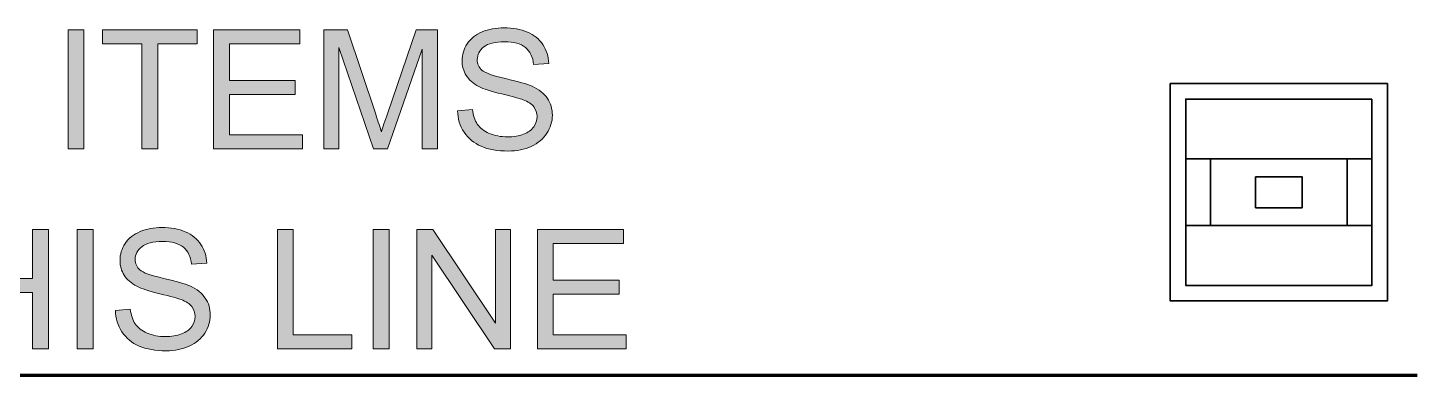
# Model space of a CAD drawing. Header units: millimetres. Extents: x 4 to 202, y 10 to 290.
# Drawn here: x 112.3 to 201.8, y 136.7 to 159.1 of the extents above; entities that cross this region are included whole.
import ezdxf

# ---------------------------------------------------------------- set-up
doc = ezdxf.new("R2010")
doc.units = ezdxf.units.MM
doc.header["$MEASUREMENT"] = 0
doc.layers.add('Layer 1', color=7, linetype='Continuous', lineweight=0)

# ---------------------------------------------------------------- blocks, each defined once
blk = doc.blocks.new('Block_74')
at = {"layer": 'Layer 1', "true_color": 0x1d1d1b, "transparency": 33554687}
h = blk.add_hatch(color=250, dxfattribs=at)
h.dxf.hatch_style = 2
edge = h.paths.add_edge_path()
edge.add_spline(control_points=[(114.86, 151.308), (114.86, 151.308), (114.86, 158.986), (114.86, 158.986), (114.86, 158.986), (115.876, 158.986), (115.876, 158.986), (115.876, 158.986), (115.876, 151.308), (115.876, 151.308), (115.876, 151.308), (114.86, 151.308), (114.86, 151.308)], knot_values=[0, 0, 0, 0, 1, 1, 1, 2, 2, 2, 3, 3, 3, 4, 4, 4, 4], degree=3, periodic=0)
h = blk.add_hatch(color=250, dxfattribs=at)
h.dxf.hatch_style = 2
edge = h.paths.add_edge_path()
edge.add_spline(control_points=[(119.621, 151.308), (119.621, 151.308), (119.621, 158.08), (119.621, 158.08), (119.621, 158.08), (117.091, 158.08), (117.091, 158.08), (117.091, 158.08), (117.091, 158.986), (117.091, 158.986), (117.091, 158.986), (123.177, 158.986), (123.177, 158.986), (123.177, 158.986), (123.177, 158.08), (123.177, 158.08), (123.177, 158.08), (120.637, 158.08), (120.637, 158.08), (120.637, 158.08), (120.637, 151.308), (120.637, 151.308), (120.637, 151.308), (119.621, 151.308), (119.621, 151.308)], knot_values=[0, 0, 0, 0, 1, 1, 1, 2, 2, 2, 3, 3, 3, 4, 4, 4, 5, 5, 5, 6, 6, 6, 7, 7, 7, 8, 8, 8, 8], degree=3, periodic=0)
h = blk.add_hatch(color=250, dxfattribs=at)
h.dxf.hatch_style = 2
edge = h.paths.add_edge_path()
edge.add_spline(control_points=[(124.24, 151.308), (124.24, 151.308), (124.24, 158.986), (124.24, 158.986), (124.24, 158.986), (129.792, 158.986), (129.792, 158.986), (129.792, 158.986), (129.792, 158.08), (129.792, 158.08), (129.792, 158.08), (125.256, 158.08), (125.256, 158.08), (125.256, 158.08), (125.256, 155.728), (125.256, 155.728), (125.256, 155.728), (129.504, 155.728), (129.504, 155.728), (129.504, 155.728), (129.504, 154.827), (129.504, 154.827), (129.504, 154.827), (125.256, 154.827), (125.256, 154.827), (125.256, 154.827), (125.256, 152.214), (125.256, 152.214), (125.256, 152.214), (129.97, 152.214), (129.97, 152.214), (129.97, 152.214), (129.97, 151.308), (129.97, 151.308), (129.97, 151.308), (124.24, 151.308), (124.24, 151.308)], knot_values=[0, 0, 0, 0, 1, 1, 1, 2, 2, 2, 3, 3, 3, 4, 4, 4, 5, 5, 5, 6, 6, 6, 7, 7, 7, 8, 8, 8, 9, 9, 9, 10, 10, 10, 11, 11, 11, 12, 12, 12, 12], degree=3, periodic=0)
h = blk.add_hatch(color=250, dxfattribs=at)
h.dxf.hatch_style = 2
edge = h.paths.add_edge_path()
edge.add_spline(control_points=[(131.343, 151.308), (131.343, 151.308), (131.343, 158.986), (131.343, 158.986), (131.343, 158.986), (132.872, 158.986), (132.872, 158.986), (132.872, 158.986), (134.689, 153.549), (134.689, 153.549), (134.857, 153.043), (134.979, 152.664), (135.056, 152.413), (135.143, 152.692), (135.28, 153.102), (135.465, 153.644), (135.465, 153.644), (137.303, 158.986), (137.303, 158.986), (137.303, 158.986), (138.67, 158.986), (138.67, 158.986), (138.67, 158.986), (138.67, 151.308), (138.67, 151.308), (138.67, 151.308), (137.69, 151.308), (137.69, 151.308), (137.69, 151.308), (137.69, 157.734), (137.69, 157.734), (137.69, 157.734), (135.459, 151.308), (135.459, 151.308), (135.459, 151.308), (134.543, 151.308), (134.543, 151.308), (134.543, 151.308), (132.322, 157.844), (132.322, 157.844), (132.322, 157.844), (132.322, 151.308), (132.322, 151.308), (132.322, 151.308), (131.343, 151.308), (131.343, 151.308)], knot_values=[0, 0, 0, 0, 1, 1, 1, 2, 2, 2, 3, 3, 3, 4, 4, 4, 5, 5, 5, 6, 6, 6, 7, 7, 7, 8, 8, 8, 9, 9, 9, 10, 10, 10, 11, 11, 11, 12, 12, 12, 13, 13, 13, 14, 14, 14, 15, 15, 15, 15], degree=3, periodic=0)
h = blk.add_hatch(color=250, dxfattribs=at)
h.dxf.hatch_style = 2
edge = h.paths.add_edge_path()
edge.add_spline(control_points=[(139.964, 153.774), (139.964, 153.774), (140.922, 153.858), (140.922, 153.858), (140.967, 153.474), (141.073, 153.159), (141.239, 152.913), (141.405, 152.667), (141.662, 152.468), (142.011, 152.316), (142.361, 152.164), (142.753, 152.088), (143.19, 152.088), (143.577, 152.088), (143.92, 152.146), (144.217, 152.261), (144.513, 152.376), (144.734, 152.534), (144.879, 152.735), (145.024, 152.936), (145.096, 153.155), (145.096, 153.392), (145.096, 153.633), (145.026, 153.843), (144.887, 154.023), (144.747, 154.203), (144.517, 154.354), (144.196, 154.476), (143.989, 154.557), (143.534, 154.682), (142.828, 154.851), (142.123, 155.02), (141.629, 155.18), (141.346, 155.33), (140.98, 155.522), (140.706, 155.76), (140.526, 156.045), (140.347, 156.33), (140.257, 156.648), (140.257, 157.001), (140.257, 157.388), (140.367, 157.751), (140.587, 158.088), (140.807, 158.425), (141.128, 158.68), (141.55, 158.855), (141.973, 159.03), (142.443, 159.117), (142.959, 159.117), (143.529, 159.117), (144.03, 159.025), (144.465, 158.842), (144.9, 158.659), (145.234, 158.389), (145.468, 158.033), (145.702, 157.677), (145.828, 157.273), (145.845, 156.823), (145.845, 156.823), (144.871, 156.749), (144.871, 156.749), (144.819, 157.235), (144.642, 157.601), (144.34, 157.849), (144.037, 158.097), (143.591, 158.221), (143.001, 158.221), (142.387, 158.221), (141.939, 158.109), (141.658, 157.883), (141.377, 157.658), (141.236, 157.387), (141.236, 157.069), (141.236, 156.793), (141.336, 156.566), (141.535, 156.388), (141.73, 156.21), (142.241, 156.028), (143.067, 155.841), (143.893, 155.654), (144.459, 155.491), (144.766, 155.351), (145.213, 155.145), (145.543, 154.884), (145.756, 154.568), (145.969, 154.252), (146.076, 153.888), (146.076, 153.476), (146.076, 153.067), (145.959, 152.682), (145.725, 152.321), (145.491, 151.96), (145.155, 151.679), (144.717, 151.478), (144.279, 151.277), (143.785, 151.177), (143.237, 151.177), (142.542, 151.177), (141.96, 151.278), (141.49, 151.48), (141.021, 151.683), (140.652, 151.988), (140.385, 152.394), (140.118, 152.801), (139.977, 153.261), (139.964, 153.774)], knot_values=[0, 0, 0, 0, 1, 1, 1, 2, 2, 2, 3, 3, 3, 4, 4, 4, 5, 5, 5, 6, 6, 6, 7, 7, 7, 8, 8, 8, 9, 9, 9, 10, 10, 10, 11, 11, 11, 12, 12, 12, 13, 13, 13, 14, 14, 14, 15, 15, 15, 16, 16, 16, 17, 17, 17, 18, 18, 18, 19, 19, 19, 20, 20, 20, 21, 21, 21, 22, 22, 22, 23, 23, 23, 24, 24, 24, 25, 25, 25, 26, 26, 26, 27, 27, 27, 28, 28, 28, 29, 29, 29, 30, 30, 30, 31, 31, 31, 32, 32, 32, 33, 33, 33, 34, 34, 34, 35, 35, 35, 35], degree=3, periodic=0)
h = blk.add_hatch(color=250, dxfattribs=at)
h.dxf.hatch_style = 2
edge = h.paths.add_edge_path()
edge.add_spline(control_points=[(107.567, 138.436), (107.567, 138.436), (107.567, 146.114), (107.567, 146.114), (107.567, 146.114), (108.583, 146.114), (108.583, 146.114), (108.583, 146.114), (108.583, 142.961), (108.583, 142.961), (108.583, 142.961), (112.573, 142.961), (112.573, 142.961), (112.573, 142.961), (112.573, 146.114), (112.573, 146.114), (112.573, 146.114), (113.59, 146.114), (113.59, 146.114), (113.59, 146.114), (113.59, 138.436), (113.59, 138.436), (113.59, 138.436), (112.573, 138.436), (112.573, 138.436), (112.573, 138.436), (112.573, 142.055), (112.573, 142.055), (112.573, 142.055), (108.583, 142.055), (108.583, 142.055), (108.583, 142.055), (108.583, 138.436), (108.583, 138.436), (108.583, 138.436), (107.567, 138.436), (107.567, 138.436)], knot_values=[0, 0, 0, 0, 1, 1, 1, 2, 2, 2, 3, 3, 3, 4, 4, 4, 5, 5, 5, 6, 6, 6, 7, 7, 7, 8, 8, 8, 9, 9, 9, 10, 10, 10, 11, 11, 11, 12, 12, 12, 12], degree=3, periodic=0)
h = blk.add_hatch(color=250, dxfattribs=at)
h.dxf.hatch_style = 2
edge = h.paths.add_edge_path()
edge.add_spline(control_points=[(115.454, 138.436), (115.454, 138.436), (115.454, 146.114), (115.454, 146.114), (115.454, 146.114), (116.47, 146.114), (116.47, 146.114), (116.47, 146.114), (116.47, 138.436), (116.47, 138.436), (116.47, 138.436), (115.454, 138.436), (115.454, 138.436)], knot_values=[0, 0, 0, 0, 1, 1, 1, 2, 2, 2, 3, 3, 3, 4, 4, 4, 4], degree=3, periodic=0)
h = blk.add_hatch(color=250, dxfattribs=at)
h.dxf.hatch_style = 2
edge = h.paths.add_edge_path()
edge.add_spline(control_points=[(117.916, 140.902), (117.916, 140.902), (118.874, 140.986), (118.874, 140.986), (118.92, 140.602), (119.025, 140.287), (119.191, 140.041), (119.357, 139.795), (119.614, 139.596), (119.963, 139.444), (120.313, 139.292), (120.705, 139.216), (121.142, 139.216), (121.53, 139.216), (121.872, 139.273), (122.169, 139.389), (122.465, 139.504), (122.686, 139.662), (122.831, 139.863), (122.976, 140.063), (123.049, 140.283), (123.049, 140.52), (123.049, 140.761), (122.979, 140.971), (122.839, 141.151), (122.699, 141.331), (122.469, 141.482), (122.148, 141.604), (121.942, 141.685), (121.486, 141.809), (120.781, 141.979), (120.075, 142.148), (119.581, 142.308), (119.298, 142.458), (118.932, 142.65), (118.659, 142.888), (118.479, 143.173), (118.299, 143.458), (118.209, 143.776), (118.209, 144.129), (118.209, 144.517), (118.319, 144.879), (118.539, 145.216), (118.759, 145.553), (119.08, 145.808), (119.503, 145.983), (119.925, 146.157), (120.395, 146.245), (120.911, 146.245), (121.481, 146.245), (121.983, 146.153), (122.418, 145.97), (122.852, 145.787), (123.187, 145.517), (123.42, 145.161), (123.654, 144.805), (123.78, 144.401), (123.798, 143.951), (123.798, 143.951), (122.824, 143.878), (122.824, 143.878), (122.771, 144.363), (122.594, 144.729), (122.292, 144.978), (121.99, 145.225), (121.543, 145.349), (120.954, 145.349), (120.339, 145.349), (119.891, 145.237), (119.61, 145.011), (119.329, 144.786), (119.189, 144.515), (119.189, 144.197), (119.189, 143.921), (119.288, 143.694), (119.487, 143.516), (119.682, 143.338), (120.193, 143.155), (121.019, 142.969), (121.845, 142.782), (122.411, 142.619), (122.719, 142.479), (123.165, 142.273), (123.495, 142.012), (123.708, 141.696), (123.922, 141.38), (124.028, 141.016), (124.028, 140.604), (124.028, 140.195), (123.911, 139.811), (123.677, 139.449), (123.443, 139.088), (123.107, 138.807), (122.669, 138.606), (122.231, 138.405), (121.738, 138.305), (121.189, 138.305), (120.495, 138.305), (119.912, 138.406), (119.442, 138.608), (118.973, 138.811), (118.605, 139.116), (118.337, 139.522), (118.07, 139.929), (117.93, 140.389), (117.916, 140.902)], knot_values=[0, 0, 0, 0, 1, 1, 1, 2, 2, 2, 3, 3, 3, 4, 4, 4, 5, 5, 5, 6, 6, 6, 7, 7, 7, 8, 8, 8, 9, 9, 9, 10, 10, 10, 11, 11, 11, 12, 12, 12, 13, 13, 13, 14, 14, 14, 15, 15, 15, 16, 16, 16, 17, 17, 17, 18, 18, 18, 19, 19, 19, 20, 20, 20, 21, 21, 21, 22, 22, 22, 23, 23, 23, 24, 24, 24, 25, 25, 25, 26, 26, 26, 27, 27, 27, 28, 28, 28, 29, 29, 29, 30, 30, 30, 31, 31, 31, 32, 32, 32, 33, 33, 33, 34, 34, 34, 35, 35, 35, 35], degree=3, periodic=0)
h = blk.add_hatch(color=250, dxfattribs=at)
h.dxf.hatch_style = 2
edge = h.paths.add_edge_path()
edge.add_spline(control_points=[(128.354, 138.436), (128.354, 138.436), (128.354, 146.114), (128.354, 146.114), (128.354, 146.114), (129.371, 146.114), (129.371, 146.114), (129.371, 146.114), (129.371, 139.342), (129.371, 139.342), (129.371, 139.342), (133.152, 139.342), (133.152, 139.342), (133.152, 139.342), (133.152, 138.436), (133.152, 138.436), (133.152, 138.436), (128.354, 138.436), (128.354, 138.436)], knot_values=[0, 0, 0, 0, 1, 1, 1, 2, 2, 2, 3, 3, 3, 4, 4, 4, 5, 5, 5, 6, 6, 6, 6], degree=3, periodic=0)
h = blk.add_hatch(color=250, dxfattribs=at)
h.dxf.hatch_style = 2
edge = h.paths.add_edge_path()
edge.add_spline(control_points=[(134.535, 138.436), (134.535, 138.436), (134.535, 146.114), (134.535, 146.114), (134.535, 146.114), (135.551, 146.114), (135.551, 146.114), (135.551, 146.114), (135.551, 138.436), (135.551, 138.436), (135.551, 138.436), (134.535, 138.436), (134.535, 138.436)], knot_values=[0, 0, 0, 0, 1, 1, 1, 2, 2, 2, 3, 3, 3, 4, 4, 4, 4], degree=3, periodic=0)
h = blk.add_hatch(color=250, dxfattribs=at)
h.dxf.hatch_style = 2
edge = h.paths.add_edge_path()
edge.add_spline(control_points=[(137.331, 138.436), (137.331, 138.436), (137.331, 146.114), (137.331, 146.114), (137.331, 146.114), (138.374, 146.114), (138.374, 146.114), (138.374, 146.114), (142.407, 140.086), (142.407, 140.086), (142.407, 140.086), (142.407, 146.114), (142.407, 146.114), (142.407, 146.114), (143.381, 146.114), (143.381, 146.114), (143.381, 146.114), (143.381, 138.436), (143.381, 138.436), (143.381, 138.436), (142.339, 138.436), (142.339, 138.436), (142.339, 138.436), (138.306, 144.469), (138.306, 144.469), (138.306, 144.469), (138.306, 138.436), (138.306, 138.436), (138.306, 138.436), (137.331, 138.436), (137.331, 138.436)], knot_values=[0, 0, 0, 0, 1, 1, 1, 2, 2, 2, 3, 3, 3, 4, 4, 4, 5, 5, 5, 6, 6, 6, 7, 7, 7, 8, 8, 8, 9, 9, 9, 10, 10, 10, 10], degree=3, periodic=0)
h = blk.add_hatch(color=250, dxfattribs=at)
h.dxf.hatch_style = 2
edge = h.paths.add_edge_path()
edge.add_spline(control_points=[(145.109, 138.436), (145.109, 138.436), (145.109, 146.114), (145.109, 146.114), (145.109, 146.114), (150.661, 146.114), (150.661, 146.114), (150.661, 146.114), (150.661, 145.208), (150.661, 145.208), (150.661, 145.208), (146.125, 145.208), (146.125, 145.208), (146.125, 145.208), (146.125, 142.856), (146.125, 142.856), (146.125, 142.856), (150.373, 142.856), (150.373, 142.856), (150.373, 142.856), (150.373, 141.955), (150.373, 141.955), (150.373, 141.955), (146.125, 141.955), (146.125, 141.955), (146.125, 141.955), (146.125, 139.342), (146.125, 139.342), (146.125, 139.342), (150.839, 139.342), (150.839, 139.342), (150.839, 139.342), (150.839, 138.436), (150.839, 138.436), (150.839, 138.436), (145.109, 138.436), (145.109, 138.436)], knot_values=[0, 0, 0, 0, 1, 1, 1, 2, 2, 2, 3, 3, 3, 4, 4, 4, 5, 5, 5, 6, 6, 6, 7, 7, 7, 8, 8, 8, 9, 9, 9, 10, 10, 10, 11, 11, 11, 12, 12, 12, 12], degree=3, periodic=0)
at = {"layer": 'Layer 1'}
for points, knots in [([(114.86, 151.308), (114.86, 151.308), (114.86, 158.986), (114.86, 158.986), (114.86, 158.986), (115.876, 158.986), (115.876, 158.986), (115.876, 158.986), (115.876, 151.308), (115.876, 151.308), (115.876, 151.308), (114.86, 151.308), (114.86, 151.308)], [0, 0, 0, 0, 1, 1, 1, 2, 2, 2, 3, 3, 3, 4, 4, 4, 4]), ([(119.621, 151.308), (119.621, 151.308), (119.621, 158.08), (119.621, 158.08), (119.621, 158.08), (117.091, 158.08), (117.091, 158.08), (117.091, 158.08), (117.091, 158.986), (117.091, 158.986), (117.091, 158.986), (123.177, 158.986), (123.177, 158.986), (123.177, 158.986), (123.177, 158.08), (123.177, 158.08), (123.177, 158.08), (120.637, 158.08), (120.637, 158.08), (120.637, 158.08), (120.637, 151.308), (120.637, 151.308), (120.637, 151.308), (119.621, 151.308), (119.621, 151.308)], [0, 0, 0, 0, 1, 1, 1, 2, 2, 2, 3, 3, 3, 4, 4, 4, 5, 5, 5, 6, 6, 6, 7, 7, 7, 8, 8, 8, 8]), ([(124.24, 151.308), (124.24, 151.308), (124.24, 158.986), (124.24, 158.986), (124.24, 158.986), (129.792, 158.986), (129.792, 158.986), (129.792, 158.986), (129.792, 158.08), (129.792, 158.08), (129.792, 158.08), (125.256, 158.08), (125.256, 158.08), (125.256, 158.08), (125.256, 155.728), (125.256, 155.728), (125.256, 155.728), (129.504, 155.728), (129.504, 155.728), (129.504, 155.728), (129.504, 154.827), (129.504, 154.827), (129.504, 154.827), (125.256, 154.827), (125.256, 154.827), (125.256, 154.827), (125.256, 152.214), (125.256, 152.214), (125.256, 152.214), (129.97, 152.214), (129.97, 152.214), (129.97, 152.214), (129.97, 151.308), (129.97, 151.308), (129.97, 151.308), (124.24, 151.308), (124.24, 151.308)], [0, 0, 0, 0, 1, 1, 1, 2, 2, 2, 3, 3, 3, 4, 4, 4, 5, 5, 5, 6, 6, 6, 7, 7, 7, 8, 8, 8, 9, 9, 9, 10, 10, 10, 11, 11, 11, 12, 12, 12, 12]), ([(131.343, 151.308), (131.343, 151.308), (131.343, 158.986), (131.343, 158.986), (131.343, 158.986), (132.872, 158.986), (132.872, 158.986), (132.872, 158.986), (134.689, 153.549), (134.689, 153.549), (134.857, 153.043), (134.979, 152.664), (135.056, 152.413), (135.143, 152.692), (135.28, 153.102), (135.465, 153.644), (135.465, 153.644), (137.303, 158.986), (137.303, 158.986), (137.303, 158.986), (138.67, 158.986), (138.67, 158.986), (138.67, 158.986), (138.67, 151.308), (138.67, 151.308), (138.67, 151.308), (137.69, 151.308), (137.69, 151.308), (137.69, 151.308), (137.69, 157.734), (137.69, 157.734), (137.69, 157.734), (135.459, 151.308), (135.459, 151.308), (135.459, 151.308), (134.543, 151.308), (134.543, 151.308), (134.543, 151.308), (132.322, 157.844), (132.322, 157.844), (132.322, 157.844), (132.322, 151.308), (132.322, 151.308), (132.322, 151.308), (131.343, 151.308), (131.343, 151.308)], [0, 0, 0, 0, 1, 1, 1, 2, 2, 2, 3, 3, 3, 4, 4, 4, 5, 5, 5, 6, 6, 6, 7, 7, 7, 8, 8, 8, 9, 9, 9, 10, 10, 10, 11, 11, 11, 12, 12, 12, 13, 13, 13, 14, 14, 14, 15, 15, 15, 15]), ([(139.964, 153.774), (139.964, 153.774), (140.922, 153.858), (140.922, 153.858), (140.967, 153.474), (141.073, 153.159), (141.239, 152.913), (141.405, 152.667), (141.662, 152.468), (142.011, 152.316), (142.361, 152.164), (142.753, 152.088), (143.19, 152.088), (143.577, 152.088), (143.92, 152.146), (144.217, 152.261), (144.513, 152.376), (144.734, 152.534), (144.879, 152.735), (145.024, 152.936), (145.096, 153.155), (145.096, 153.392), (145.096, 153.633), (145.026, 153.843), (144.887, 154.023), (144.747, 154.203), (144.517, 154.354), (144.196, 154.476), (143.989, 154.557), (143.534, 154.682), (142.828, 154.851), (142.123, 155.02), (141.629, 155.18), (141.346, 155.33), (140.98, 155.522), (140.706, 155.76), (140.526, 156.045), (140.347, 156.33), (140.257, 156.648), (140.257, 157.001), (140.257, 157.388), (140.367, 157.751), (140.587, 158.088), (140.807, 158.425), (141.128, 158.68), (141.55, 158.855), (141.973, 159.03), (142.443, 159.117), (142.959, 159.117), (143.529, 159.117), (144.03, 159.025), (144.465, 158.842), (144.9, 158.659), (145.234, 158.389), (145.468, 158.033), (145.702, 157.677), (145.828, 157.273), (145.845, 156.823), (145.845, 156.823), (144.871, 156.749), (144.871, 156.749), (144.819, 157.235), (144.642, 157.601), (144.34, 157.849), (144.037, 158.097), (143.591, 158.221), (143.001, 158.221), (142.387, 158.221), (141.939, 158.109), (141.658, 157.883), (141.377, 157.658), (141.236, 157.387), (141.236, 157.069), (141.236, 156.793), (141.336, 156.566), (141.535, 156.388), (141.73, 156.21), (142.241, 156.028), (143.067, 155.841), (143.893, 155.654), (144.459, 155.491), (144.766, 155.351), (145.213, 155.145), (145.543, 154.884), (145.756, 154.568), (145.969, 154.252), (146.076, 153.888), (146.076, 153.476), (146.076, 153.067), (145.959, 152.682), (145.725, 152.321), (145.491, 151.96), (145.155, 151.679), (144.717, 151.478), (144.279, 151.277), (143.785, 151.177), (143.237, 151.177), (142.542, 151.177), (141.96, 151.278), (141.49, 151.48), (141.021, 151.683), (140.652, 151.988), (140.385, 152.394), (140.118, 152.801), (139.977, 153.261), (139.964, 153.774)], [0, 0, 0, 0, 1, 1, 1, 2, 2, 2, 3, 3, 3, 4, 4, 4, 5, 5, 5, 6, 6, 6, 7, 7, 7, 8, 8, 8, 9, 9, 9, 10, 10, 10, 11, 11, 11, 12, 12, 12, 13, 13, 13, 14, 14, 14, 15, 15, 15, 16, 16, 16, 17, 17, 17, 18, 18, 18, 19, 19, 19, 20, 20, 20, 21, 21, 21, 22, 22, 22, 23, 23, 23, 24, 24, 24, 25, 25, 25, 26, 26, 26, 27, 27, 27, 28, 28, 28, 29, 29, 29, 30, 30, 30, 31, 31, 31, 32, 32, 32, 33, 33, 33, 34, 34, 34, 35, 35, 35, 35]), ([(107.567, 138.436), (107.567, 138.436), (107.567, 146.114), (107.567, 146.114), (107.567, 146.114), (108.583, 146.114), (108.583, 146.114), (108.583, 146.114), (108.583, 142.961), (108.583, 142.961), (108.583, 142.961), (112.573, 142.961), (112.573, 142.961), (112.573, 142.961), (112.573, 146.114), (112.573, 146.114), (112.573, 146.114), (113.59, 146.114), (113.59, 146.114), (113.59, 146.114), (113.59, 138.436), (113.59, 138.436), (113.59, 138.436), (112.573, 138.436), (112.573, 138.436), (112.573, 138.436), (112.573, 142.055), (112.573, 142.055), (112.573, 142.055), (108.583, 142.055), (108.583, 142.055), (108.583, 142.055), (108.583, 138.436), (108.583, 138.436), (108.583, 138.436), (107.567, 138.436), (107.567, 138.436)], [0, 0, 0, 0, 1, 1, 1, 2, 2, 2, 3, 3, 3, 4, 4, 4, 5, 5, 5, 6, 6, 6, 7, 7, 7, 8, 8, 8, 9, 9, 9, 10, 10, 10, 11, 11, 11, 12, 12, 12, 12]), ([(115.454, 138.436), (115.454, 138.436), (115.454, 146.114), (115.454, 146.114), (115.454, 146.114), (116.47, 146.114), (116.47, 146.114), (116.47, 146.114), (116.47, 138.436), (116.47, 138.436), (116.47, 138.436), (115.454, 138.436), (115.454, 138.436)], [0, 0, 0, 0, 1, 1, 1, 2, 2, 2, 3, 3, 3, 4, 4, 4, 4]), ([(117.916, 140.902), (117.916, 140.902), (118.874, 140.986), (118.874, 140.986), (118.92, 140.602), (119.025, 140.287), (119.191, 140.041), (119.357, 139.795), (119.614, 139.596), (119.963, 139.444), (120.313, 139.292), (120.705, 139.216), (121.142, 139.216), (121.53, 139.216), (121.872, 139.273), (122.169, 139.389), (122.465, 139.504), (122.686, 139.662), (122.831, 139.863), (122.976, 140.063), (123.049, 140.283), (123.049, 140.52), (123.049, 140.761), (122.979, 140.971), (122.839, 141.151), (122.699, 141.331), (122.469, 141.482), (122.148, 141.604), (121.942, 141.685), (121.486, 141.809), (120.781, 141.979), (120.075, 142.148), (119.581, 142.308), (119.298, 142.458), (118.932, 142.65), (118.659, 142.888), (118.479, 143.173), (118.299, 143.458), (118.209, 143.776), (118.209, 144.129), (118.209, 144.517), (118.319, 144.879), (118.539, 145.216), (118.759, 145.553), (119.08, 145.808), (119.503, 145.983), (119.925, 146.157), (120.395, 146.245), (120.911, 146.245), (121.481, 146.245), (121.983, 146.153), (122.418, 145.97), (122.852, 145.787), (123.187, 145.517), (123.42, 145.161), (123.654, 144.805), (123.78, 144.401), (123.798, 143.951), (123.798, 143.951), (122.824, 143.878), (122.824, 143.878), (122.771, 144.363), (122.594, 144.729), (122.292, 144.978), (121.99, 145.225), (121.543, 145.349), (120.954, 145.349), (120.339, 145.349), (119.891, 145.237), (119.61, 145.011), (119.329, 144.786), (119.189, 144.515), (119.189, 144.197), (119.189, 143.921), (119.288, 143.694), (119.487, 143.516), (119.682, 143.338), (120.193, 143.155), (121.019, 142.969), (121.845, 142.782), (122.411, 142.619), (122.719, 142.479), (123.165, 142.273), (123.495, 142.012), (123.708, 141.696), (123.922, 141.38), (124.028, 141.016), (124.028, 140.604), (124.028, 140.195), (123.911, 139.811), (123.677, 139.449), (123.443, 139.088), (123.107, 138.807), (122.669, 138.606), (122.231, 138.405), (121.738, 138.305), (121.189, 138.305), (120.495, 138.305), (119.912, 138.406), (119.442, 138.608), (118.973, 138.811), (118.605, 139.116), (118.337, 139.522), (118.07, 139.929), (117.93, 140.389), (117.916, 140.902)], [0, 0, 0, 0, 1, 1, 1, 2, 2, 2, 3, 3, 3, 4, 4, 4, 5, 5, 5, 6, 6, 6, 7, 7, 7, 8, 8, 8, 9, 9, 9, 10, 10, 10, 11, 11, 11, 12, 12, 12, 13, 13, 13, 14, 14, 14, 15, 15, 15, 16, 16, 16, 17, 17, 17, 18, 18, 18, 19, 19, 19, 20, 20, 20, 21, 21, 21, 22, 22, 22, 23, 23, 23, 24, 24, 24, 25, 25, 25, 26, 26, 26, 27, 27, 27, 28, 28, 28, 29, 29, 29, 30, 30, 30, 31, 31, 31, 32, 32, 32, 33, 33, 33, 34, 34, 34, 35, 35, 35, 35]), ([(128.354, 138.436), (128.354, 138.436), (128.354, 146.114), (128.354, 146.114), (128.354, 146.114), (129.371, 146.114), (129.371, 146.114), (129.371, 146.114), (129.371, 139.342), (129.371, 139.342), (129.371, 139.342), (133.152, 139.342), (133.152, 139.342), (133.152, 139.342), (133.152, 138.436), (133.152, 138.436), (133.152, 138.436), (128.354, 138.436), (128.354, 138.436)], [0, 0, 0, 0, 1, 1, 1, 2, 2, 2, 3, 3, 3, 4, 4, 4, 5, 5, 5, 6, 6, 6, 6]), ([(134.535, 138.436), (134.535, 138.436), (134.535, 146.114), (134.535, 146.114), (134.535, 146.114), (135.551, 146.114), (135.551, 146.114), (135.551, 146.114), (135.551, 138.436), (135.551, 138.436), (135.551, 138.436), (134.535, 138.436), (134.535, 138.436)], [0, 0, 0, 0, 1, 1, 1, 2, 2, 2, 3, 3, 3, 4, 4, 4, 4]), ([(137.331, 138.436), (137.331, 138.436), (137.331, 146.114), (137.331, 146.114), (137.331, 146.114), (138.374, 146.114), (138.374, 146.114), (138.374, 146.114), (142.407, 140.086), (142.407, 140.086), (142.407, 140.086), (142.407, 146.114), (142.407, 146.114), (142.407, 146.114), (143.381, 146.114), (143.381, 146.114), (143.381, 146.114), (143.381, 138.436), (143.381, 138.436), (143.381, 138.436), (142.339, 138.436), (142.339, 138.436), (142.339, 138.436), (138.306, 144.469), (138.306, 144.469), (138.306, 144.469), (138.306, 138.436), (138.306, 138.436), (138.306, 138.436), (137.331, 138.436), (137.331, 138.436)], [0, 0, 0, 0, 1, 1, 1, 2, 2, 2, 3, 3, 3, 4, 4, 4, 5, 5, 5, 6, 6, 6, 7, 7, 7, 8, 8, 8, 9, 9, 9, 10, 10, 10, 10]), ([(145.109, 138.436), (145.109, 138.436), (145.109, 146.114), (145.109, 146.114), (145.109, 146.114), (150.661, 146.114), (150.661, 146.114), (150.661, 146.114), (150.661, 145.208), (150.661, 145.208), (150.661, 145.208), (146.125, 145.208), (146.125, 145.208), (146.125, 145.208), (146.125, 142.856), (146.125, 142.856), (146.125, 142.856), (150.373, 142.856), (150.373, 142.856), (150.373, 142.856), (150.373, 141.955), (150.373, 141.955), (150.373, 141.955), (146.125, 141.955), (146.125, 141.955), (146.125, 141.955), (146.125, 139.342), (146.125, 139.342), (146.125, 139.342), (150.839, 139.342), (150.839, 139.342), (150.839, 139.342), (150.839, 138.436), (150.839, 138.436), (150.839, 138.436), (145.109, 138.436), (145.109, 138.436)], [0, 0, 0, 0, 1, 1, 1, 2, 2, 2, 3, 3, 3, 4, 4, 4, 5, 5, 5, 6, 6, 6, 7, 7, 7, 8, 8, 8, 9, 9, 9, 10, 10, 10, 11, 11, 11, 12, 12, 12, 12])]:
    blk.add_open_spline(points, degree=3, knots=knots, dxfattribs=at)
blk = doc.blocks.new('Block_73')
at = {"layer": 'Layer 1'}
blk.add_blockref('Block_74', (0, 0), dxfattribs=at)
blk = doc.blocks.new('Block_75')
at = {"layer": 'Layer 1', "color": 18, "lineweight": 35, "true_color": 0x000000}
for p, q in [((186.901, 150.669), (198.901, 150.669)), ((188.501, 150.669), (188.501, 146.369)), ((197.301, 150.669), (197.301, 146.369)), ((198.901, 146.369), (186.901, 146.369))]:
    blk.add_line(p, q, dxfattribs=at)
for points in [[(199.901, 155.519), (185.901, 155.519), (185.901, 141.519), (199.901, 141.519)], [(198.901, 154.519), (186.901, 154.519), (186.901, 142.519), (198.901, 142.519)], [(191.401, 149.519), (194.401, 149.519), (194.401, 147.519), (191.401, 147.519)]]:
    blk.add_lwpolyline(points, close=True, dxfattribs=at)

msp = doc.modelspace()

# ---------------------------------------------------------------- linework, layer by layer
at = {"layer": 'Layer 1', "color": 250, "lineweight": 70, "true_color": 0x1d1d1b}
msp.add_line((5.478, 136.73), (201.822, 136.73), dxfattribs=at)

# ---------------------------------------------------------------- block references
at = {"layer": 'Layer 1'}
for name in ['Block_73', 'Block_75']:
    msp.add_blockref(name, (0, 0), dxfattribs=at)

doc.saveas('drawing.dxf')
